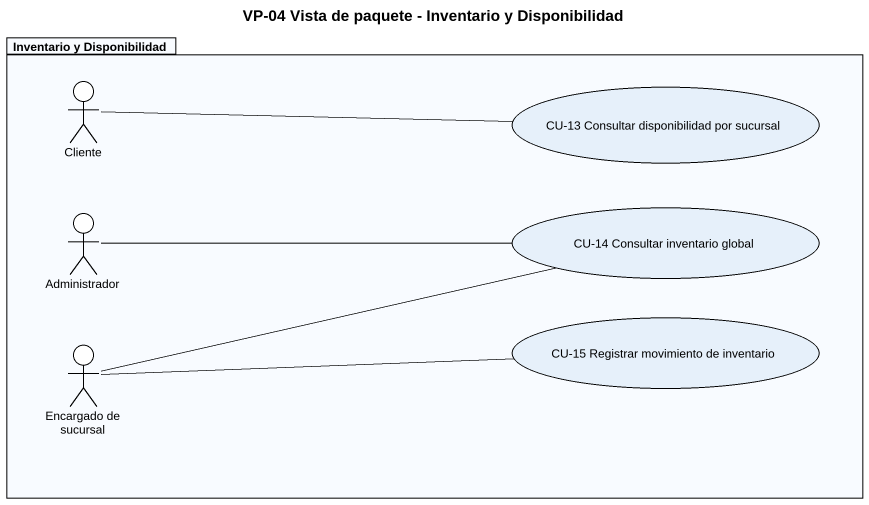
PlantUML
@startuml
title VP-04 Vista de paquete - Inventario y Disponibilidad
package "Inventario y Disponibilidad" as Inventario_y_Disponibilidad {
  actor Cliente
  usecase "CU-13 Consultar disponibilidad por sucursal" as CU_13_Consultar
  actor Administrador
  usecase "CU-14 Consultar inventario global" as CU_14_Consultar_inventario
  usecase "CU-15 Registrar movimiento de inventario" as CU_15_Registrar_movimiento
  actor "Encargado de sucursal" as Encargado_de_sucursal
}
Cliente -right- CU_13_Consultar
Administrador -right- CU_14_Consultar_inventario
Encargado_de_sucursal -right- CU_14_Consultar_inventario
Encargado_de_sucursal -right- CU_15_Registrar_movimiento
@enduml
